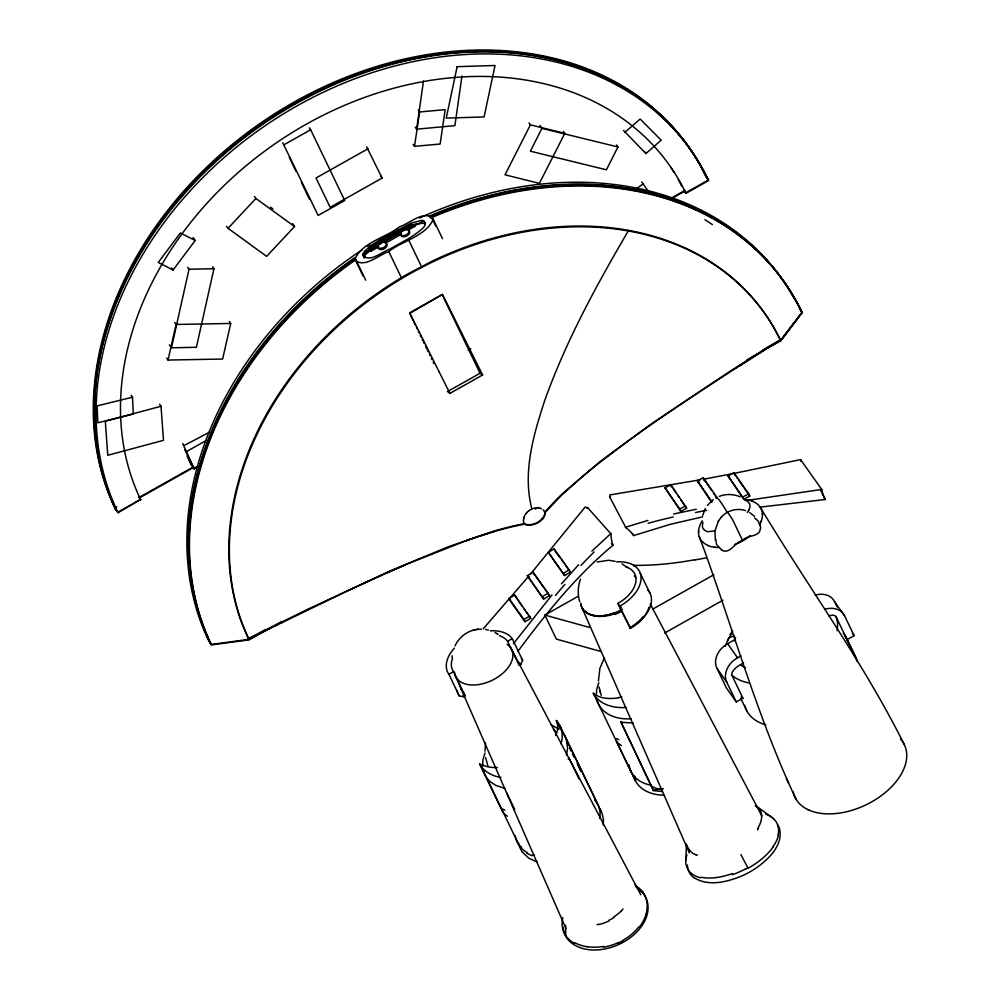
<?xml version="1.0" encoding="UTF-8"?>
<svg xmlns="http://www.w3.org/2000/svg" width="1000" height="1000" viewBox="0 0 1000 1000"><rect width="100%" height="100%" fill="white"/><g stroke="black" fill="none" stroke-linecap="round" stroke-linejoin="round"><path stroke-width="1.5" d="M698.662 532.125L698.7 531.112M715.775 539.487L716.562 544.513L719.188 547.45M523.525 520.3L523.587 519.475M686.462 844.038L685.775 860.638M410.3 314.662L409.762 312.787L442.45 294.4L482.6 374.975L473.413 380.175M409.762 312.863L439.113 371.825M442.45 294.438L409.7 313.375M614.825 614.438A31.088 20.238 -25.4 0 0 621.75 611.25L630.25 628.45L630.312 627.775A36.463 22.55 -25.7 0 0 647.575 589.775M451.962 657.5L452.137 655.75M603.2 824.987L603.425 819.513L602.125 813.587A56.662 35.038 -25.7 0 0 599.487 808.562M523.612 519.263L523.85 517.938M648.012 520.4L625.625 527.2L609.663 496.863L609.913 494.913L700.275 479.825M461.962 75.925L454.9 125.638L416.625 129.175L423.475 80.962M485.538 742.738L484.975 751.188M419.588 111.962L445.188 109.637L440.138 144.025L414.538 146.35L419.588 111.962L418.2 109.987M212.562 266.737L213.95 268.725L196.4 347.275L171.45 347.812L189.013 269.25L187.613 267.275M229.312 321.488L230.712 323.462L222.625 359.05L168.025 360.05L176.112 324.45L174.725 322.475M378.65 246.925L370.625 251.2L371.65 248.95M560.962 743.787C563.562 735.925 562.1 726.612 556.362 720.512A58.537 26.812 -24.3 0 1 557.263 722.513M566.4 755.088L567.638 748.288L566.287 739.125A56.662 35.038 -25.7 0 0 563.65 734.1M653.462 790.625L620.725 721.55L653.462 790.625L662.412 791.513M568.862 757.75L568.438 759.275L568.862 757.75L579.012 778.85M523.875 517.825L524.237 516.775M702.663 515.462L705.288 508.55M761.475 520.575L761.05 521.737M485.012 753.05L482.887 759.963L482.537 766.562M598.812 682.588L596.688 689.513L596.325 695.025M580.5 579.1C577.8 586.3 577.55 594.312 579.7 601.688M524.288 516.638L524.562 515.988M490.337 630.837A36.463 22.55 -25.7 0 1 512.225 638.675L522.65 660.35L520.862 664.412L519.15 665.375L516.975 660.863M718.5 520.962L714.912 530.837L715.35 540.337M454.975 645.913C458.975 637.212 467.463 630.638 477.025 629.438M539.837 125.4L541.925 128.363L530.4 151.2L606.425 169.8L617.95 146.962L616.562 144.987M529.025 122.875L530.413 124.85L505.012 174.812L539.388 183.363L564.8 133.387L563.413 131.412M604.125 658.462L599.888 668.363L598.425 680.888M749.038 510.012L748.775 510.462A24.737 11.087 -16.7 0 1 748.062 511.4M779.65 338.612L774.212 328.325A306.125 239.288 -35.2 0 0 710.25 261.6C685.487 245.837 657.438 235.6 628.612 230.375C596.525 285.113 565.85 341.163 544.525 401.1C533.312 435.45 522.375 472.925 531.9 508.988M525.05 515.037L525.525 514.3M603.675 659.188L604.525 657.825M525.625 514.15L526.312 513.212M730.05 634.65L732.75 630.725M543.475 517.875L542.263 519.375M543.225 517.425L542.075 518.837M721.025 517.475C726.888 510.562 736.975 507.638 745.575 510.637M718.175 521.425L721.175 517.25M517.8 651.488C546.125 613.325 576.25 575.862 612.913 545.312L611.4 543.688M195.2 240.487L180.338 232.975L158.225 262.5L173.088 270.012L195.2 240.487L193.1 237.525M118.075 512.7L117.837 512.225A339.913 265.712 -35.2 0 1 297.413 105.662A339.913 265.712 -35.2 0 1 708.438 180.025L685.7 192.812A313.75 245.25 -35.2 0 0 306.325 124.2A313.75 245.25 -35.2 0 0 140.575 499.438L118.075 512.7L115.05 508.438L116.388 506.675M115.275 508.925L116.613 507.163M513.425 643.7L551.987 594.938M523.787 522.537L523.85 522.762A11.375 9.05 -31.7 0 0 524.225 523.638A12.488 7.725 -25.7 0 0 537.663 522.275A12.488 7.725 -25.7 0 0 544.862 512.013L556.2 499.825A244.112 150.963 -25.7 0 1 563.162 493.013L600.262 461.438L650.55 424.425L728.138 372.512L764.087 349.613L780.638 340.3L802.025 312.137A340.012 265.788 -35.2 0 0 430.737 217.975M780.75 340.55L802.138 312.375M707.487 505.312L713.25 499.6M530.175 574.475L585.15 507.038L587.825 507.863L610.737 533.638L591.888 551.112M527.837 577.238L483.275 628.75M526.388 513.125L527.038 512.413M561.438 583.85L578.663 564.7M370.625 251.2L379.725 243.688A54.538 33.725 -25.7 0 1 384.95 240.5L384.688 239.075M292.425 223.575L294.513 226.537L266.625 256.375L228.012 228.312L255.9 198.463L254.5 196.488M527.288 512.15L528.425 511.1M624.85 132.375L640.138 119.025L661.2 140.188L645.913 153.537L623.462 130.4M365.188 252.387A339.913 265.712 -35.2 0 1 373.975 246.775L374.375 247.6L374.95 247.138M528.513 511.025L529.3 510.462M378.688 242.925L380.45 241.8M378.963 242.825L379.613 242.362M636.825 188.363L643.1 183.95L648.438 191.55M379.787 242.15L387.062 237.712M760.325 528.175L760.337 528.387A5.875 3.9 -88.7 0 1 760.362 528.85C759.463 537.463 746.963 534.812 743 540.125M529.8 510.125L531.275 509.25M735.812 368.212C685.45 400.887 634.987 433.787 588.325 471.662A418.263 258.65 -25.7 0 0 581.675 477.2L561.45 495.363L545.1 512.487A12.488 7.725 -25.7 0 1 537.913 522.75A12.488 7.725 -25.7 0 1 524.425 524.138L522.95 524.425M381.475 241.038L383.475 239.788M735.337 368.512L764.325 350.087M739.463 365.875L751.875 357.962M548.425 552.438L554.087 548.812L569.025 569.825L570.388 572.112L564.612 575.562L548.425 552.438L564.612 575.562M527.375 575.737L533.038 572.125L547.975 593.138L549.475 595.65L543.675 599.05L527.375 575.737L543.675 599.05M563.362 573.45L569.025 569.825M542.312 596.763L547.975 593.138M754.275 356.438L780.238 339.837M468.2 350.25L470.737 348.663M413.025 225.888L415.112 226.075L407.925 230.387M554.625 550.538L560.775 558.513M748.487 500.213L821.712 489.438L800.612 459.613L733.812 473.45M533.462 574.462L534.188 574.038L543.75 587.562M528.4 577.463L529.487 576.812M509.8 600.262L524.95 621.725L530.763 618.375L514.763 595.125L508.925 598.413L509.8 600.262L510.538 599.837M400.675 234.625L385.3 243.312M382.262 238.337L372.287 244.625L364.825 250.85L362.638 254.25L364.2 258.125L365.325 254.75L371.85 248.837L399.675 232.213L416.438 224.525L422.463 223.162L425.138 223.837L423.75 220.963L422.062 220.275L411.062 223.113L382.262 238.337L383.65 241.225M386.062 238.363L396.287 232.575M355 259.237C362.95 269.65 379.712 254.262 388.812 251.588C401.75 240.925 426.4 236.075 433.15 219.213C425.2 208.8 408.438 224.188 399.338 226.863C386.4 237.525 361.75 242.362 355 259.237L363.05 275.963M728.05 475.95L733.875 472.612L748.65 493.738L749.775 496L743.925 499.275L728.05 475.95L743.925 499.275M742.825 497.062L748.65 493.738M388.413 236.938L389.762 236.175M472.925 380.45L459.55 387.975M508.925 598.413L523.862 619.438L529.7 616.15M284.1 144.688L310.663 129.75L344.712 200.5L318.15 215.438L282.712 142.713M368.013 148.763L316.038 178L330.138 207.3L382.113 178.062L366.613 146.788M374.375 247.6L378.35 245.375M383.638 242.387L400.85 232.712M406.15 229.725L410.125 227.5L409.787 226.8A339.913 265.712 -35.2 0 1 416.538 223.525M139.162 497.425L192.95 467.175M671.25 198.137L684.287 190.812M707.025 178.012L707.113 177.975A340.012 265.788 -35.2 0 0 295.963 103.588A340.012 265.788 -35.2 0 0 116.337 510.262L117.837 512.225L140.575 499.438M139.388 497.912L194.163 467.1M671.513 198.6L685.562 190.7M193.863 468.462L197.925 466.163M198.075 466.7L194.062 468.95L182.75 443.525M683.763 190.212L685.938 193.3L708.662 180.512L706.488 177.425M447.35 391.675L480.05 373.288L482.6 374.975M459.3 388.113L449.913 393.375L448.475 392.413M210.05 642.55L209.963 642.6A340.012 265.788 -35.2 0 1 354.812 257.712M800.65 310.363L802.25 312.613L780.863 340.788L746.862 359.913M210.275 643.037L211.475 644.912L249.163 639.85L281.8 621.5M248.412 638.625L265.763 629.487M763.225 349.675L780.337 340.05M362.25 249.812A339.913 265.712 -35.2 0 0 208.637 640.55L211.25 644.425L248.938 639.375L265.475 630.062L307.5 609.375L391.4 570.35L448.338 546.737L493.787 531.125A242.987 150.262 -25.7 0 1 508.663 527.087L514.1 525.788M601.263 651.55L556.4 639.138L544.812 615.062L578.138 596.325M453.537 671.688L465.125 695.763L463.413 696.725L459.3 695.987L448.875 674.312L453.537 671.688A31.088 19.225 -25.7 0 1 452.537 658.3M499.412 635.725A31.088 19.225 -25.7 0 1 507.562 641.3L512.225 638.675M652.913 609.012L713.95 574.675M664.5 633.088L722.95 600.212M743.612 662.925L740.512 664.675A22.675 17.725 -35.2 0 0 734.975 668.637L732.175 672.15L731.688 674.825L742.913 698.225L736.275 701.963L726.375 687.913L716.862 668.138A20.4 15.95 -35.2 0 1 727.625 643.725L734.975 639.587M736.275 701.963L726.762 682.188A20.4 15.95 -35.2 0 1 737.537 657.775L741 655.812M815.188 595.188A20.4 15.95 -35.2 0 1 834.712 601.85L844.613 615.887L854.137 635.662L847.1 639.625L856.375 658.838L845.175 635.75L855.15 656.263M184.65 449.85L186.05 451.825L205.837 440.725M742.087 540.638C735.438 541.55 729.825 554.925 721.8 550.175M390.763 235.613L392.262 234.775M734.425 474.65L735.725 475.8M728.925 477.7L729.65 477.3M393.263 234.225L394.775 233.4M746.012 868.787L747.85 867.775L740.9 854.613M703.662 479.875L703.288 477.8L697.312 480.775L711.287 501.925M395.312 233.188L401.75 229.8M698.138 482.875L699.6 482.075M686.625 508.225L680.725 511.4L664.975 487.788L670.95 484.8L686.625 508.225L685.688 506.85M397.85 231.825L399.1 231.175M671.162 486.5L670.95 484.8M666.363 489.05L665.625 489.438M184.137 445.5L209.825 432.05M399.275 231.088L400 230.725M248.65 639.113L268.975 628.913M664.975 487.788L679.75 508.9L685.725 505.913M268.15 629.325L348.175 590.575M275.487 625.675L277.925 624.462M280.375 623.263L282.825 622.05M400.188 230.625L403.925 228.837M608.65 920.462L611.425 919.013A29.075 17.688 -25.8 0 0 611.987 918.713L612.737 918.238A31.237 19.412 -25.7 0 0 613.9 917.588M348.05 590.65L350.475 589.513M350.213 589.637L352.788 588.438M352.375 588.625L354.538 587.625M353.938 587.9L356.712 586.613M356.1 586.9L361.188 584.55M358.137 585.962L359.15 585.487M361.05 584.612L369.312 580.825M363.212 583.612L384.613 573.938M372.375 579.438L375.438 578.062M378.488 576.675L381.55 575.3M383.963 574.225L407.388 563.987M387.675 572.575L396.238 568.812M402.95 229.35L403.688 229.025M398.387 567.875L404.812 565.087M406.95 564.175L409.8 562.95M409.475 563.088L465.613 540.913M609.663 496.863L610.5 496.625M532.375 508.812L532.737 508.675M464.975 541.138L471.75 538.763M466.538 540.588L467.325 540.3M468.113 540.025L468.9 539.75M469.688 539.475L470.475 539.2M632.3 533.513L633.638 535.588L670.288 524.325L702.588 516.862M471.3 538.913L477.688 536.75M472.388 538.538L473.675 538.1M719.3 496.375C725.975 493.65 733.6 494.05 740.188 496.8M475.588 537.45L487.025 533.725M478.738 536.4L479.787 536.05M481 535.65L482.812 535.062M484 534.688L485.513 534.2M486.438 533.913L488.25 533.35M487.788 533.5L493.537 531.75M489.3 533.025L490.062 532.8M493.225 531.838L494.038 531.6M493.762 531.688L496.3 530.95A232.225 143.6 -25.7 0 1 512.825 526.613L517.325 525.6M161.012 406.25L105.3 421.213L107.788 455.275L163.5 440.325L161.012 406.25L159.613 404.275M597.212 562.013L608.75 560.262L615.112 561.3M132.513 397.188L97.088 405.9L97.85 422.788L133.262 414.075L132.513 397.188L131.125 395.213M473.188 630.225L473.888 630.05M474.325 629.95L475.062 629.763M514.425 525.712L523.987 523.688M673.562 514.025L696.25 509.237M517.425 525.575L518.938 525.25M415.112 226.075L404.85 229.65A53.837 33.3 -25.7 0 0 398.387 232.95L397.812 231.762M519.688 525.087L523.138 524.388M621.812 696.963L618.438 697.613M732.588 473.688L704.038 479.125M534.712 508.075L535.625 507.938M759.587 507.175L825.35 499.487L823.75 497.212M653.65 789.938L663.213 788.625M477.425 629.388L481.5 629.15M476.25 629.538L478.237 629.288M734.475 636.062L728.888 637.5L727.825 640.212M625.975 707.425C613.9 708.538 599.388 704.65 593.312 693.275A58.537 27.188 -29.6 0 0 595.062 694.825M631.413 718.737C621.9 719.475 611.688 717.588 604.2 711.35A56.662 35.038 -25.7 0 1 597.625 702.038L596.788 699.175M536.575 507.863L537.737 507.85M633.25 723L620.55 722.225L622.263 722.55M189.013 269.25L213.95 268.725M176.112 324.45L230.712 323.462M750.163 535.75L750.225 535.75A34.025 21.037 -25.7 0 1 734.613 544.587M663.863 795.15C655.7 795.125 647.262 792.938 640.913 787.638A56.662 35.038 -25.7 0 1 634.338 778.312L632.188 773.775A56.075 34.875 -29.4 0 1 629.075 764.987M715.438 547.275L714.212 547.125M488.475 630.1L485.412 629.487M628.612 230.375L623.6 229.513A306.012 239.213 -35.2 0 0 432.812 260.825L408.413 273.587A306.012 239.213 -35.2 0 0 242.037 623.737L248.35 638.5M501.037 777.487C492.638 776.175 484.038 771.862 479.775 764.212C478.938 763.325 482.537 765.4 481.025 766.213L519.1 845.312A56.425 35.075 -29.5 0 0 527.2 852.562M505.2 788.525L495.825 785.413L490.4 781.812A56.662 35.038 -25.7 0 1 483.825 772.487L482.987 769.638M413.837 225.725L413.925 225.75A340.012 265.788 -35.2 0 1 422.25 221.762M541.925 128.363L617.95 146.962M530.413 124.85L564.8 133.387M544.812 615.062L589.675 627.475M532.962 854.925L533.475 855.075A50.812 31.188 -27.9 0 0 534.562 855.35M540.175 508.275L539.9 508.188A9.525 8.238 -66.4 0 0 539.15 508.05M537.288 862.062L528.763 858.175L522.3 851.975M540.388 508.338L541.45 508.762M752.05 501.125L753.062 501.525M707.925 545.4L707.025 544.987A34.025 21.037 -25.7 0 1 702.225 541.487M809.062 810.163L807.712 809.525M551.05 724.762L558.875 729.163M495.012 632.525L497.575 633.95M754.587 518.05L755.375 518.55M497.025 633.612L497.9 634.15M693.875 877.562C708.275 886.787 726.9 882.075 741.625 876.038A56.662 35.038 -25.7 0 0 757.513 867.1C769.2 858.475 782.837 845.238 779.688 829.3A39.4 24.362 -25.7 0 0 777.5 824.762M704.925 219.725L712.4 224.587M622.062 563.938L627.7 567.612M755.562 518.675L758.55 521.562L759.587 524.825A34.025 21.037 -25.7 0 0 744.275 499.575M270.55 207.188L273.038 209M255.9 198.463L294.513 226.537M756.525 806.275L772.125 817.613M749.812 512.688L754.587 516.388M638.513 889.163L640.2 890.438A56.662 35.038 -25.7 0 1 646.775 899.762C651.762 914.388 641.737 929.262 630.312 937.663A39.4 24.362 -25.7 0 1 616.263 945.562C601.888 951.3 583.612 952.663 570.875 942.45A56.662 35.038 -25.7 0 1 564.312 933.125L563.013 927.2M632.913 774.862L635.175 776.675M635.725 886.575L643.725 893.475M503.3 811.875L502.488 811.225L502.938 812.387A55.888 34.737 -29.3 0 0 507.413 816.225M521.438 847.175L519.1 845.312A56.425 35.112 -29 0 1 515.3 836.188M543.1 509.825L544.862 512.013M636.425 778.775L633.387 775.512M651.012 785.512L652.688 786.838A47.725 33.237 14.5 0 0 657.75 788.938L658.675 789.25A43.137 26.675 -25.7 0 0 662.55 789.45M690.125 850.713L688.925 849.287A29.075 17.962 -24.8 0 1 688.637 848.863L688.337 848.388A31.237 19.325 -26 0 1 687.95 847.675L687.887 847.55A33.15 20.675 -22.9 0 1 687.062 845.625M758.363 807.875L759.613 809.4A29.075 18 -26.6 0 1 759.837 809.725L760.138 810.2A31.225 19.3 -25.4 0 1 760.525 810.913L760.65 811.15A33.15 20.3 -28.5 0 1 761.612 817.625A36.763 22.212 -28.4 0 1 757.85 828.25M595.5 800.863L598.737 806.425M642.212 891.35L643 892.387M562.85 917.613A54.675 33.363 -23.4 0 0 565.788 935.8L566.6 936.85A56.075 34.413 -22.1 0 0 574.125 943.15M553.663 729.013L555.5 731.688M570.388 572.112L564.625 563.95M544.7 588.913L546.613 591.613M547.562 592.95L549.475 595.65M706.5 177.188L708.438 180.025M799.463 308.825L799.9 309.462M800.525 310.338L801.363 311.525M801.5 311.725L801.425 311.462A339.913 265.712 -35.2 0 0 430.012 217.413M644.513 151.562L645.913 153.537M641.712 181.975L643.1 183.95M852.487 633.325L854.137 635.662M415.225 127.2L416.625 129.175M413.137 144.375L414.538 146.35M727.625 643.725L737.537 657.775M423.75 220.963C427.925 224 423.288 227.8 420.887 229.925C411.575 237.838 400.3 242.938 389.862 249.112C382.15 251.55 369.738 263.263 362.812 255.238M380.725 176.088L382.113 178.062M716.862 668.138L726.762 682.188M309.275 127.775L310.663 129.75M625.638 566.737A31.088 19.225 -25.7 0 1 617.95 603.362L630.312 627.775M561.737 559.875L563.663 562.587M517.5 599.575L514.763 595.125M518.45 600.925L522.25 606.3M524.138 608.987L525.087 610.325M526.038 611.675L527.925 614.35M528.875 615.7L530.763 618.375M226.612 226.337L228.012 228.312M171.7 268.038L173.088 270.012M169.363 344.85L171.45 347.812M166.637 358.075L168.025 360.05M191.287 465L194.2 468.875L186.05 451.825M96.388 404.913L94.3 401.95L94.438 405.025M138.625 496.825L140.812 499.913M189.75 579.275L191.925 582.362M703.288 477.8L717.188 497.663M697.312 480.775L712.087 501.887M736.663 477.15L737.6 478.5M738.538 479.85L743.225 486.587M744.163 487.925L745.1 489.275M746.038 490.613L749.775 496M704.025 479.675L705.9 482.4M706.838 483.762L707.788 485.112M708.725 486.475L709.663 487.837M710.6 489.2L711.538 490.55M713.413 493.275L714.35 494.625M715.288 495.988L716.225 497.337M671.538 486.3L672.487 487.675M673.425 489.05L676.263 493.162M678.138 495.9L679.087 497.275M680.975 500.012L681.912 501.375M682.862 502.75L684.737 505.487M554.612 730.325L555.288 731.35M760.037 506.912C807.675 586.188 862.638 661.3 904.087 744.163M554.087 548.812L554.987 550.325M533.038 572.125L534.188 574.038M825.325 499.45L820.55 490.138M843.275 633.088A60.675 37.525 -25.7 0 1 847.1 639.625L835.812 616.25L833.35 615.138L829.237 615.638A22.675 17.725 -35.2 0 0 828.713 615.775M650.275 603.987L761.825 815.837M511.05 648.363L640.763 894.725M616.638 741.75L631.538 772.65M632.65 533.675L633.638 535.588M449.913 393.375L439.237 372.062M733.875 472.612L734.788 474.45M617.95 603.362L620.388 608.413M640.312 573.375L649.938 593.112M834.712 601.85L837.25 607.125M633.675 565.087L634.212 566.213M433.15 219.213L442.537 238.725M431.163 216.4L435.863 226.15M442.375 295.025L457.475 326.4M457.625 326.712L480.05 373.288M408.825 240.325L420.9 265.413M398.288 229.338L399.675 232.213M388.812 251.588L400.887 276.675M593.312 693.275L635.513 780.95M410.6 315.3L411.2 316.55M411.5 317.175L412.113 318.425M412.413 319.062L413.013 320.312M413.612 321.562L413.913 322.2M414.525 323.45L415.163 324.787M416.45 327.45L417.088 328.787M418.375 331.45L419.012 332.788M420.3 335.45L420.938 336.788M422.225 339.45L422.863 340.788M423.5 342.113L424.15 343.45M425.588 346.425L426.85 349.075M427.488 350.387L428.125 351.712M429.4 354.35L430.037 355.675M431.3 358.325L431.938 359.637M433.212 362.287L433.85 363.6M356.987 262.05L365.7 280.163M289.325 157.387L296.012 171.25M301.35 182.35L309.363 199M565.112 736.488L600.95 810.95M556.362 720.512L558.8 725.575M559.288 726.587L560.763 729.625M566.613 741.8L568.075 744.837M569.538 747.875L571 750.913M572.463 753.962L573.925 757M577.175 763.75L579.788 769.163M507.562 641.3L516.25 659.362M506.637 792.663L514.75 809.538M479.513 763.737L502.938 812.387M211.038 644.112L210.812 643.625A339.913 265.712 -35.2 0 1 355.312 259.062M115.9 509.613L115.662 509.137A339.913 265.712 -35.2 0 1 295.238 102.575A339.913 265.712 -35.2 0 1 706.263 176.938M740.75 698.275L746.725 710.7M621.25 610.188L621.712 611.163M523.862 619.438L524.95 621.725M559.675 725.188L597.638 804.087M187.225 456.163L191.188 464.438M699.362 536.7C731.775 624.075 756.275 714.663 796.012 799.188M786.438 778.5L788.512 783.025M616.55 741.562L616.3 740.837M742.513 540.4L732.537 519.5L727.8 512.5M581.725 607.15L689.338 852.9M455.462 676.025L565.925 928.5M187.425 455.9L191.075 464.513M679.75 508.9L680.725 511.4M601.263 695.413L599.038 687.075M487.887 765.9L485.637 757.65M599.6 689.9L599.9 691.038M600.037 691.55L600.337 692.688M762.438 513.825L762.463 514.725M565.562 925.263L565.812 935.8M622.362 609.087A31.088 19.15 -25.8 0 1 580.775 603.263M634.325 576.125A31.088 19.15 -25.8 0 1 635.887 577.562M614.138 612.975A31.088 19.062 -25.6 0 1 592.537 615.15A31.088 19.175 -25.5 0 1 580.837 604.113M584.938 611.325A30.6 21.288 -34.4 0 1 582.9 609.288M616.575 561.862A36.463 22.55 -25.7 0 1 641.012 576.938A36.463 22.55 -25.7 0 1 619.888 606.1M648.888 607.337A33.062 20.438 -25.7 0 1 630.25 628.438M621.45 607.125A31.062 18.088 -26 0 1 620.138 607.9M643.238 616.4A31.8 19.663 -25.7 0 1 629.788 627.8M614.625 613.725A31.075 20.25 -25.4 0 1 584.9 611.4M773.3 846.8A54.675 32.337 -25.5 0 1 748.15 868.188M745.962 868.7A56.075 32.425 -26.1 0 1 732.425 874.663M732.288 873.575A52.438 29.712 -25.9 0 1 716.125 877.588M716.112 877.55A46.087 27.25 -26.4 0 1 700.962 877.262M700.55 877.775A40.75 25.213 -28.4 0 1 690.875 873M690.812 873.05A38.963 24.2 -28.6 0 1 688.662 870.575A40.425 25.113 -28.2 0 1 686.137 856.663M686.462 856.6A46.087 28.75 -28.2 0 1 686.912 854.875M758.525 828.288A43.625 27.4 -25.6 0 1 757.5 829.9M755.312 805.812A32.9 20.3 -25 0 1 758.213 807.962M765.7 814.1A40.75 25.15 -23 0 1 773.8 818.863M773.662 818.95A38.963 23.938 -22.8 0 1 775.863 821.425A40.425 24.863 -23.2 0 1 778.05 834.987M778.487 834.925A46.087 28.212 -23.2 0 1 772.962 846.762M695.837 854.825A32.9 20.387 -26.4 0 1 689.963 850.812M697.4 855.175A36.763 22.675 -24.7 0 1 695.987 854.675M693.775 877.625A40.388 24.975 -25.7 0 1 687.425 865.025M719.075 547.55A34.025 21.037 -25.7 0 1 707.788 545.5M702.075 541.575A34.025 21.037 -25.7 0 1 702.225 520.763M759.8 524.6A8.888 5.713 -88.9 0 1 760.688 528.075M744.925 500.062A25.975 12.25 -25.5 0 1 746.938 500.975M747.35 501.45A25.562 11.363 -22 0 1 749.4 503.512M749.5 503.6A25.2 11.1 -20.4 0 1 749.963 506.662A24.838 11.013 -17.9 0 1 748.825 509.963M748.238 511.388A24.7 11.188 -16.1 0 1 747.35 512.475M721.912 550.013A8.775 6.037 28.7 0 1 719.45 547.388M715.525 530.6A24.688 11.775 -37.6 0 1 709.613 531.388M708.775 531.8A25.137 11.863 -36.9 0 1 703.775 529.4M703.688 529.288A25.587 11.712 -33.3 0 1 702.425 526.763M702.475 526.075A26 11.938 -31.4 0 1 703.037 522.375M716.162 498.375A27.287 2.763 62.1 0 1 726.862 511.875M900.5 739.025A60.675 37.525 -25.7 0 1 866.637 804.538A60.675 37.525 -25.7 0 1 793.15 791.675M587.638 946.8A52.438 31.913 -21.1 0 1 574.675 942.7M603.663 946.438A46.087 28.562 -23.1 0 1 587.638 946.75M618.088 942.75A40.75 26.35 -25.2 0 1 603.538 947.175M622.863 940.662A38.963 25.3 -25.4 0 1 618.2 943.025M638.8 926.938A40.425 26.088 -25.4 0 1 622.725 940.462M645.913 914.638A46.087 29.75 -25.7 0 1 639.4 927.087M645.837 914.638A52.438 32.825 -28.1 0 0 646.663 900.837A56.037 34.862 -29.1 0 0 636.4 886.213M634.663 884.463A52.438 32.812 -30.4 0 1 635.262 884.825M623.075 908.938A36.763 21.762 -27.4 0 1 621.287 910.85M621.375 910.875A33.15 19.55 -26.8 0 1 613.837 916.938M608.888 920.962A32.9 20.575 -25.7 0 1 598.85 924.562M598.862 924.225A36.763 22.338 -25.8 0 1 596.975 924.663M507.163 644.438A31.088 19.225 -25.7 0 1 493.688 679.525A31.088 19.225 -25.7 0 1 454.513 672.212M448.875 674.312A36.463 22.55 -25.7 0 1 454.363 648.175M459.3 695.987A36.463 22.55 -25.7 0 1 456.925 690.175M521.35 658.75A36.463 22.55 -25.7 0 1 522.65 660.35M463.425 696.725A33.062 20.438 -25.7 0 1 462.887 695.913M461.062 689.388A33.062 20.438 -25.7 0 1 461.062 688.838M519.263 662.55A33.062 20.438 -25.7 0 1 520.862 664.425M465.125 695.763A31.088 19.225 -25.7 0 1 463.55 692.625M742.913 698.225A60.675 37.525 -25.7 0 1 741.3 696.675M825.088 609.225A20.4 15.95 -35.2 0 1 844.613 615.887M835.975 616.512A60.675 37.525 -25.7 0 1 837.113 630.737M749.338 683A60.675 37.525 -25.7 0 1 731.787 675.113M725.263 646.3A60.675 37.525 -25.7 0 1 732.35 632.863M853.6 653.85A60.675 37.525 -25.7 0 1 857.288 661.525M765.875 724.812A60.675 37.525 -25.7 0 1 744.75 705.362M745.475 667.688A48.425 29.95 -25.7 0 1 740.5 664.675M734.338 640.85A48.425 29.95 -25.7 0 1 735.6 637.638M621.35 745.55A54.175 33.338 -28.2 0 1 616.875 741.825M618.837 739.65A64.55 16.2 -19 0 1 616.45 738.538M618.288 697.862A52.763 24.388 -28.9 0 1 595.4 694.575M651.2 785.25A53.487 32.887 -28.1 0 1 636.575 778.662M497.438 767.513A52.763 23.15 -27.5 0 1 482.15 764.663M594.625 799.862A56.075 34.413 -22.1 0 1 595.475 800.875M532.275 855.713A53.537 33.7 -31.3 0 1 526.712 853.012M579.75 769.175A54.175 33.05 -23.4 0 1 580.675 771.237M504.875 810.163A64.55 17.837 -18.8 0 1 502.675 808.988M556.962 722.65A52.763 24.137 -25 0 1 555.662 735.5M598.675 806.45A53.487 32.612 -23.4 0 1 599.663 818.462M515.163 836.237A53.537 33.575 -27.9 0 1 515.037 835.537M522.35 851.95A55.075 34.062 -25.7 0 1 518.65 843.225M694.85 559.712A254.713 157.513 -25.7 0 1 633.538 565.363M706.312 557.812A346.475 214.262 -25.7 0 1 694.812 559.963M587.112 508.462A38.612 16.413 40.8 0 1 587.837 507.863M613.088 545.188A35.2 25.725 -55.8 0 1 611.075 533.538M555.5 595.363A546.175 268.288 -34.6 0 1 564.913 584.388M581.025 565.388A325.675 172.45 -33.1 0 1 594.125 551.975M625.363 527.438A35.275 27.125 -12.7 0 1 632.137 533.6M800.962 461.5A44.262 31.9 7.1 0 1 800.625 459.613M824.237 497.375A49.688 38.85 -35.2 0 1 821.725 489.438M695.438 512.525A546.175 258.612 -19.7 0 1 706.663 510.363M648.062 523.263A326.375 167.475 -20.6 0 1 673.2 516.975M116.2 510.15A340.012 265.788 -35.2 0 1 295.712 103.225A340.012 265.788 -35.2 0 1 706.975 177.85M115.05 508.438A340.012 265.788 -35.2 0 1 294.675 101.762A340.012 265.788 -35.2 0 1 705.825 176.15M670.625 167.075A313.75 245.25 -35.2 0 1 673.925 172.225M678.312 179.7A313.75 245.25 -35.2 0 1 681.85 186.337M385.55 243.1A4.725 2.925 -25.7 0 1 386.262 247.013A4.725 2.925 -25.7 0 1 380.525 249.562A4.725 2.925 -25.7 0 1 378.45 246.262M407.463 230.175A4.725 2.925 -25.7 0 1 409.113 234.025A4.725 2.925 -25.7 0 1 402.938 236.762A4.725 2.925 -25.7 0 1 401.575 232.787M429.675 216.525A340.012 265.788 -35.2 0 1 801.1 310.9M210.325 643.2A340.012 265.788 -35.2 0 1 355.037 258.087M368.888 248.85A340.012 265.788 -35.2 0 1 412.75 224.288M523.65 522.288A11.775 9.325 -28.8 0 1 523.4 520.325M533.913 508.363A10.05 9.125 -55.2 0 1 534.325 508.25M535.275 509.012A12.438 5.975 -17.3 0 1 535.975 508.925M538.375 507.938A11.113 9.225 -47.8 0 1 538.713 507.975M398.413 232.975A48.312 29.875 -25.7 0 1 410.112 227.463M374.925 247.125A49.237 30.45 -25.7 0 1 384.963 240.525M403.562 228.088A36.875 26.463 -22.1 0 1 412.887 224.975M211.25 644.425A340.012 265.788 -35.2 0 1 356.175 259.488M363.587 254.45A340.012 265.788 -35.2 0 1 371.087 249.575M372.75 249.537A36.837 24.512 -28.4 0 1 379.588 243.912M429.387 216.188A340.012 265.788 -35.2 0 1 800.075 308.962M371.238 246.85A340.012 265.788 -35.2 0 1 409.762 225.275M780.6 340.325A305.95 239.163 -35.2 0 0 410.625 273.4A305.95 239.163 -35.2 0 0 248.962 639.35M419.5 218.038A339.913 265.712 -35.2 0 1 794.262 298.712M367.35 246.5A339.913 265.712 -35.2 0 1 369.913 244.875M403.363 228.312A42.112 30.438 -22.1 0 1 409.613 226.012M374.575 247.2A42.075 29.087 -27.2 0 1 379.462 243.375M457.15 66.675L446.225 118.112L484.087 116.938L495.025 65.487L457.15 66.675M380.962 248.4A4.725 2.925 -25.7 0 0 386.325 243.062A4.725 2.925 -25.7 0 0 378.862 243.787A4.725 2.925 -25.7 0 0 380.962 248.4M403.638 235.637A4.725 2.925 -25.7 0 0 409.012 230.312A4.725 2.925 -25.7 0 0 401.538 231.025A4.725 2.925 -25.7 0 0 403.638 235.637"/></g></svg>
